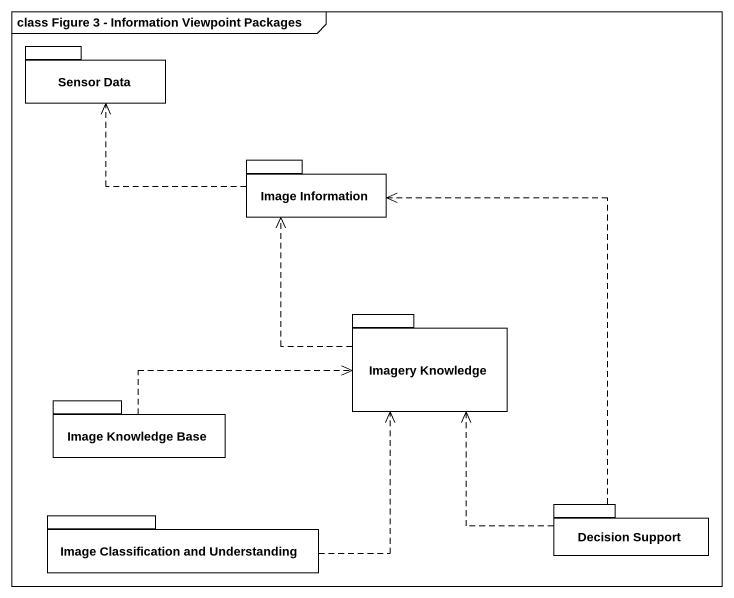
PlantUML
@startuml
mainframe class Figure 3 - Information Viewpoint Packages
package "Sensor Data" as Sensor_Data {
}
package "Image Information" as Image_Information {
}
package "Imagery Knowledge" as Imagery_Knowledge {
}
package "Image Knowledge Base" as Image_Knowledge_Base {
}
package "Image Classification and Understanding" as Image_Classification_and {
}
package "Decision Support" as Decision_Support {
}
Image_Information .left.> Sensor_Data
Imagery_Knowledge .up.> Image_Information
Image_Knowledge_Base .right.> Imagery_Knowledge
Image_Classification_and .up.> Imagery_Knowledge
Decision_Support .up.> Image_Information
Decision_Support .up.> Imagery_Knowledge
@enduml
